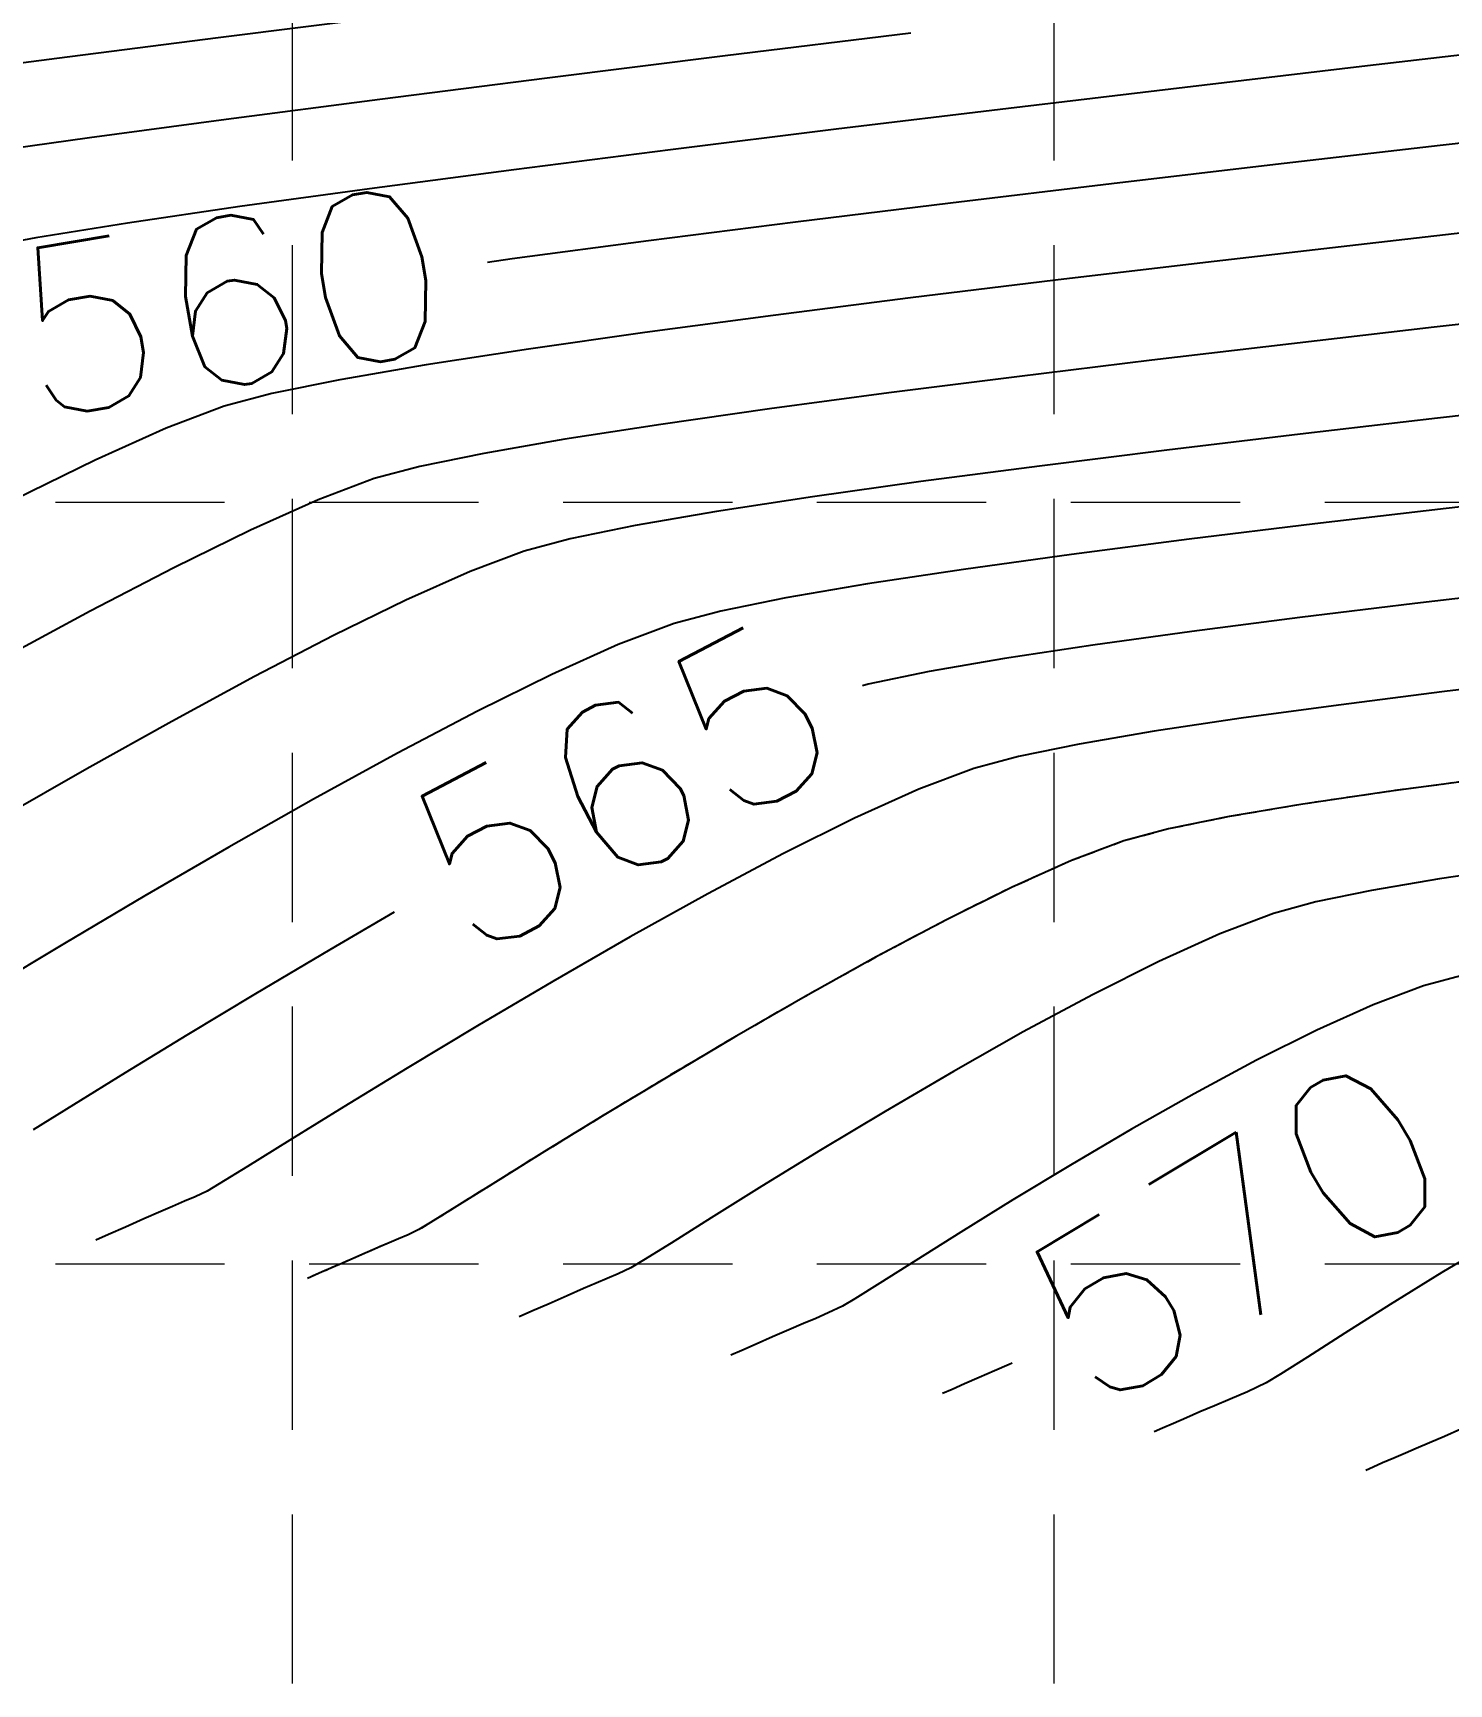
# Model space of a CAD drawing. Header units: inches. Extents: x 2547543 to 2548696, y 7125653 to 7126375.
# Drawn here: x 2548257.46 to 2548290.92, y 7125770.37 to 7125809.39 of the extents above; entities that cross this region are included whole.
import ezdxf

# ---------------------------------------------------------------- set-up
doc = ezdxf.new("R2010")
doc.units = ezdxf.units.IN
doc.header["$MEASUREMENT"] = 0
doc.linetypes.add('DASHED2', pattern=[0.375, 0.25, -0.125])
doc.linetypes.add('HIDDEN', pattern=[0.375, 0.25, -0.125])
for name, color, linetype in [('CONT-MJR', 6, 'Continuous'), ('CONT-MNR', 14, 'Continuous'), ('GRID', 254, 'HIDDEN'), ('V-100YR-LINE', 2, 'DASHED2')]:
    doc.layers.add(name, color=color, linetype=linetype)
doc.styles.add('L80', font='simplex', dxfattribs={"height": 3.2})

msp = doc.modelspace()

# ---------------------------------------------------------------- linework, layer by layer
at = {"layer": 'CONT-MJR', "color": 35, "extrusion": (0.1127588898716857, -0.9936223793549062, 0), "elevation": -6793018.602384618}
msp.add_lwpolyline([(3335540.62270815, 560), (3335536.742399313, 560)], dxfattribs=at)
at = {"layer": 'CONT-MJR', "color": 35}
for points, elevation in [([(2548290.71792592, 7125806.726902708), (2548286.8227714, 7125806.278607174)], 560), ([(2548286.8227714, 7125806.278607174), (2548282.945942242, 7125805.82444904)], 560), ([(2548282.945942242, 7125805.82444904), (2548279.145356628, 7125805.369321927)], 560), ([(2548275.478932742, 7125804.918119451), (2548272.004588765, 7125804.47573523)], 560), ([(2548268.78024288, 7125804.047062883), (2548268.202038629, 7125803.965764024)], 560), ([(2548284.843404313, 7125795.242496012), (2548282.502749537, 7125794.918032033)], 565), ([(2548278.635151357, 7125794.293481647), (2548277.197678305, 7125793.998227611)], 565), ([(2548277.197678305, 7125793.998227611), (2548277.058999876, 7125793.961047946)], 565), ([(2548265.995015862, 7125788.605198046), (2548264.470304335, 7125787.718943629)], 565), ([(2548264.470304335, 7125787.718943629), (2548262.71684654, 7125786.679356439)], 565), ([(2548280.531744444, 7125777.917579845), (2548280.181529282, 7125777.768581958)], 570), ([(2548280.603862164, 7125777.947594551), (2548280.531744444, 7125777.917579845)], 570), ([(2548279.179612155, 7125777.329974283), (2548278.953167499, 7125777.230843965)], 570), ([(2548279.475313383, 7125777.459422942), (2548279.179612155, 7125777.329974283)], 570)]:
    msp.add_lwpolyline(points, dxfattribs=dict(at, elevation=elevation))
at = {"layer": 'CONT-MJR', "color": 35, "extrusion": (0.122141949674156, -0.9925126417984791, 0), "elevation": -6761200.128919644}
msp.add_lwpolyline([(3399559.027405426, 560.0000000000009), (3399555.333322619, 560.0000000000009)], dxfattribs=at)
at = {"layer": 'CONT-MJR', "color": 35, "extrusion": (0.1317890175922377, -0.9912777889381327, 0), "elevation": -6727817.441069717}
msp.add_lwpolyline([(3465148.209733211, 560.0000000000009), (3465144.957016445, 560.0000000000009)], dxfattribs=at)
at = {"layer": 'CONT-MJR', "color": 35, "extrusion": (0.1160367909530108, -0.9932449159926908, 0), "elevation": -6781965.146439242}
msp.add_lwpolyline([(3357933.551146191, 565.0000000000009), (3357930.690603073, 565.0000000000009)], dxfattribs=at)
at = {"layer": 'CONT-MJR', "color": 35, "extrusion": (0.121147459157889, -0.99263452143253, 0), "elevation": -6764592.13411654}
msp.add_lwpolyline([(3392792.806738914, 565.0000000000009), (3392790.067462793, 565.0000000000009)], dxfattribs=at)
at = {"layer": 'CONT-MJR', "color": 35, "extrusion": (0.1279890416106956, -0.9917755820887989, 0), "elevation": -6741037.189613698}
msp.add_lwpolyline([(3439352.96110629, 565.0000000000009), (3439350.387696496, 565.0000000000009)], dxfattribs=at)
at = {"layer": 'CONT-MJR', "color": 35, "extrusion": (0.1504248257442844, -0.9886214502021499, 0), "elevation": -6661388.754284632}
msp.add_lwpolyline([(3591183.202227488, 565.0000000000009), (3591181.093908498, 565.0000000000009)], dxfattribs=at)
at = {"layer": 'CONT-MJR', "color": 35, "extrusion": (0.1698783289977655, -0.9854650441983861, 0), "elevation": -6589323.872014282}
msp.add_lwpolyline([(3721759.354748546, 565.0000000000009), (3721757.545177711, 565.0000000000009)], dxfattribs=at)
at = {"layer": 'CONT-MJR', "color": 35, "extrusion": (0.5159538349601007, -0.8566163903346499, 0), "elevation": -4789279.742322228}
msp.add_lwpolyline([(5859460.574451009, 565), (5859458.674893729, 565)], dxfattribs=at)
at = {"layer": 'CONT-MJR', "color": 35, "extrusion": (0.5207364195787081, -0.8537175067458485, 0), "elevation": -4756435.644809711}
msp.add_lwpolyline([(5886151.23572178, 565.0000000000009), (5886149.535195975, 565.0000000000009)], dxfattribs=at)
at = {"layer": 'CONT-MJR', "color": 35, "extrusion": (0.5244597658167742, -0.8514352318523203, 0), "elevation": -4730684.592096275}
msp.add_lwpolyline([(5906865.470281771, 565), (5906864.028964803, 565)], dxfattribs=at)
at = {"layer": 'CONT-MJR', "color": 35, "extrusion": (-0.5270078698738683, 0.8498604032963344, 0), "elevation": 4712969.476283386}
msp.add_lwpolyline([(-5921008.198119348, 565.0000000000009), (-5921007.076229114, 565.0000000000009)], dxfattribs=at)
at = {"layer": 'CONT-MJR', "color": 35, "extrusion": (-0.4010252116214894, 0.9160670170047276, 0), "elevation": 5505765.385234855}
msp.add_lwpolyline([(-5192011.564105522, 570.0000000000009), (-5192011.191077428, 570.0000000000009)], dxfattribs=at)
at = {"layer": 'CONT-MJR', "color": 35, "extrusion": (0.4010252061767293, -0.9160670193882715, 0), "elevation": -5505765.41609423}
msp.add_lwpolyline([(5192011.929274867, 570), (5192011.531381307, 570)], dxfattribs=at)
at = {"layer": 'CONT-MNR', "color": 35}
for points, elevation in [([(2548266.036937501, 7125809.804021376), (2548261.83414428, 7125809.271531427)], 557), ([(2548261.83414428, 7125809.271531427), (2548258.019473953, 7125808.785275035)], 557), ([(2548269.612979831, 7125808.323823143), (2548265.656194131, 7125807.82054075)], 558), ([(2548288.863816873, 7125808.594642276), (2548284.677874233, 7125808.102146747)], 559), ([(2548284.677874233, 7125808.102146747), (2548280.515332022, 7125807.605765918)], 559), ([(2548262.024254332, 7125807.34711327), (2548258.791798474, 7125806.911486465)], 558), ([(2548258.791798474, 7125806.911486465), (2548256.033464597, 7125806.521606093)], 558), ([(2548265.406697994, 7125805.706211241), (2548262.341805821, 7125805.284020146)], 559), ([(2548285.170895305, 7125803.967103148), (2548281.624744309, 7125803.546068193)], 561), ([(2548274.86115694, 7125800.502920439), (2548272.294710448, 7125800.137210558)], 562), ([(2548277.682603825, 7125800.879907187), (2548274.86115694, 7125800.502920439)], 562), ([(2548272.294710448, 7125800.137210558), (2548270.03040129, 7125799.786191084)], 562), ([(2548260.602533994, 7125800.046618907), (2548258.928713648, 7125799.295589584)], 561), ([(2548270.03040129, 7125799.786191084), (2548268.115366406, 7125799.453275565)], 562), ([(2548266.596742734, 7125799.141877544), (2548265.521667217, 7125798.855410566)], 562), ([(2548281.247796693, 7125799.153954417), (2548278.439842496, 7125798.784576925)], 563), ([(2548264.195592769, 7125798.354620125), (2548262.598360226, 7125797.640695539)], 562), ([(2548294.040524661, 7125798.513321668), (2548290.856711143, 7125798.150808366)], 564), ([(2548271.685528431, 7125797.745248084), (2548270.154189044, 7125797.432769467)], 563), ([(2548269.064690204, 7125797.142787908), (2548267.789907028, 7125796.66308128)], 563), ([(2548267.789907028, 7125796.66308128), (2548266.27077672, 7125795.986893043)], 563), ([(2548277.182492432, 7125796.366079994), (2548275.25320486, 7125796.036606457)], 564), ([(2548275.25320486, 7125796.036606457), (2548273.711298142, 7125795.723591805)], 564), ([(2548258.804868338, 7125795.720015719), (2548256.71583273, 7125794.586546378)], 562), ([(2548272.607713193, 7125795.430165252), (2548271.28875868, 7125794.931732038)], 564), ([(2548271.28875868, 7125794.931732038), (2548269.722824398, 7125794.229030252)], 564), ([(2548293.470456126, 7125794.137872696), (2548290.81612885, 7125793.821363907)], 566), ([(2548288.314861938, 7125793.505419469), (2548286.012064714, 7125793.19206102)], 566), ([(2548260.736778553, 7125793.118211457), (2548258.729735265, 7125791.994869553)], 563), ([(2548267.964568918, 7125793.360413987), (2548266.068650811, 7125792.36423734)], 564), ([(2548289.497561329, 7125791.46117998), (2548287.473837305, 7125791.162753579)], 567), ([(2548285.725376029, 7125790.867480843), (2548284.297812609, 7125790.576837003)], 567), ([(2548275.195170985, 7125789.993121662), (2548273.410389463, 7125789.045200493)], 566), ([(2548282.001338636, 7125789.827543596), (2548280.582809976, 7125789.191930178)], 567), ([(2548273.410389463, 7125789.045200493), (2548271.5739587, 7125788.024754537)], 566), ([(2548279.029040148, 7125788.421059908), (2548277.38787312, 7125787.550535662)], 567), ([(2548286.779805144, 7125788.579674628), (2548285.508465101, 7125788.09942015)], 568), ([(2548271.5739587, 7125788.024754537), (2548269.740464785, 7125786.97146544)], 566), ([(2548277.38787312, 7125787.550535662), (2548275.707152863, 7125786.61596032)], 567), ([(2548290.322828133, 7125786.86705197), (2548289.129746158, 7125786.418971372)], 569), ([(2548275.707152863, 7125786.61596032), (2548274.034723345, 7125785.652936755)], 567), ([(2548282.497324905, 7125786.658947858), (2548280.862236151, 7125785.778954351)], 568), ([(2548280.862236151, 7125785.778954351), (2548279.210609228, 7125784.845938811)], 568), ([(2548286.37414929, 7125785.108004626), (2548284.899624201, 7125784.315108802)], 569), ([(2548270.906112406, 7125783.783956472), (2548269.545618925, 7125782.949205507)], 567), ([(2548262.527561184, 7125782.601230646), (2548261.857996305, 7125782.184197375)], 566), ([(2548261.857996305, 7125782.184197375), (2548261.573470921, 7125782.012092515)], 566), ([(2548268.384792061, 7125782.22841783), (2548267.471475784, 7125781.657196316)], 567), ([(2548260.755013441, 7125781.65379768), (2548260.475659484, 7125781.531505341)], 566), ([(2548273.48583384, 7125781.385899406), (2548272.536851569, 7125780.789456015)], 568), ([(2548259.642567464, 7125781.166803965), (2548259.238389031, 7125780.989867412)], 566), ([(2548260.079917553, 7125781.358262021), (2548259.642567464, 7125781.166803965)], 566), ([(2548266.578750871, 7125781.105863294), (2548266.322543982, 7125780.98484385)], 567), ([(2548266.322543982, 7125780.98484385), (2548266.098391936, 7125780.887701626)], 567), ([(2548276.254342483, 7125779.135182424), (2548275.961283124, 7125779.008177389)], 569), ([(2548275.961283124, 7125779.008177389), (2548275.666134975, 7125778.885406345)], 569), ([(2548274.209983461, 7125778.251810498), (2548273.950416141, 7125778.138180124)], 569), ([(2548287.580385536, 7125778.093357859), (2548286.944519809, 7125777.686382486)], 571), ([(2548286.599870667, 7125777.480946403), (2548286.159197595, 7125777.27372603)], 571), ([(2548284.155426305, 7125776.410845865), (2548283.955918856, 7125776.323507804)], 571), ([(2548284.717020614, 7125776.656694117), (2548284.415951763, 7125776.524895683)], 571), ([(2548289.356590142, 7125775.590368422), (2548289.131240455, 7125775.491717446)], 572), ([(2548289.131240455, 7125775.491717446), (2548288.958670213, 7125775.416171644)], 572)]:
    msp.add_lwpolyline(points, dxfattribs=dict(at, elevation=elevation))
at = {"layer": 'CONT-MNR', "color": 35, "extrusion": (0.1221022216178186, -0.9925175300597935, 0), "elevation": -6761340.303793}
msp.add_lwpolyline([(3399287.944607625, 558), (3399283.529004628, 558)], dxfattribs=at)
at = {"layer": 'CONT-MNR', "color": 35, "extrusion": (0.1275299542732763, -0.9918347194785309, 0), "elevation": -6742645.32890089}
msp.add_lwpolyline([(3436204.846450101, 557), (3436201.47922509, 557)], dxfattribs=at)
at = {"layer": 'CONT-MNR', "color": 35, "extrusion": (0.1238761941558638, -0.992297681404859, 0), "elevation": -6755253.136526174}
msp.add_lwpolyline([(3411364.283642416, 558.0000000000009), (3411360.04399373, 558.0000000000009)], dxfattribs=at)
at = {"layer": 'CONT-MNR', "color": 35, "extrusion": (0.1156220790941434, -0.9932932773486126, 0), "elevation": -6783379.316164181}
msp.add_lwpolyline([(3355103.174057724, 559.0000000000009), (3355099.002111091, 559.0000000000009)], dxfattribs=at)
at = {"layer": 'CONT-MNR', "color": 35, "extrusion": (0.1292576266579764, -0.9916110456982351, 0), "elevation": -6736646.973557393}
msp.add_lwpolyline([(3447953.378959507, 558), (3447949.716293772, 558)], dxfattribs=at)
at = {"layer": 'CONT-MNR', "color": 35, "extrusion": (0.1203878818165576, -0.9927269301835842, 0), "elevation": -6767199.016035611}
msp.add_lwpolyline([(3387607.577122674, 559.0000000000009), (3387603.473511568, 559.0000000000009)], dxfattribs=at)
at = {"layer": 'CONT-MNR', "color": 35, "extrusion": (0.1229070090797168, -0.9924181916506158, 0), "elevation": -6758579.572143696}
msp.add_lwpolyline([(3404767.537348603, 559), (3404763.587792047, 559)], dxfattribs=at)
at = {"layer": 'CONT-MNR', "color": 35, "extrusion": (0.1261674099614441, -0.9920089640036631, 0), "elevation": -6747355.105087907}
msp.add_lwpolyline([(3426953.750431542, 559), (3426950.020544112, 559)], dxfattribs=at)
at = {"layer": 'CONT-MNR', "color": 35, "extrusion": (0.1304961891760444, -0.9914488108876475, 0), "elevation": -6732332.669456319}
msp.add_lwpolyline([(3456368.641397256, 559), (3456365.196766331, 559)], dxfattribs=at)
at = {"layer": 'CONT-MNR', "color": 35, "extrusion": (0.145141896472774, -0.9894108498941614, 0), "elevation": -6680489.433242833}
msp.add_lwpolyline([(3555531.302177783, 559.0000000000009), (3555528.624591836, 559.0000000000009)], dxfattribs=at)
at = {"layer": 'CONT-MNR', "color": 35, "extrusion": (0.1588412129292693, -0.9873041421341038, 0), "elevation": -6630568.028831163}
msp.add_lwpolyline([(3647778.842392046, 559), (3647776.646314481, 559)], dxfattribs=at)
at = {"layer": 'CONT-MNR', "color": 35, "extrusion": (0.1127480024562639, -0.9936236148271248, 0), "elevation": -6793053.041949414}
msp.add_lwpolyline([(3335463.781193329, 561), (3335460.125634843, 561)], dxfattribs=at)
at = {"layer": 'CONT-MNR', "color": 35, "extrusion": (0.1835271501857768, -0.9830146413684221, 0), "elevation": -6537095.759412399}
msp.add_lwpolyline([(3812753.057651094, 559.0000000000009), (3812751.407844705, 559.0000000000009)], dxfattribs=at)
at = {"layer": 'CONT-MNR', "color": 35, "extrusion": (0.1150176962560971, -0.9933634428284243, 0), "elevation": -6785415.271922077}
msp.add_lwpolyline([(3350970.526281129, 561.0000000000005), (3350966.886937941, 561.0000000000005)], dxfattribs=at)
at = {"layer": 'CONT-MNR', "color": 35, "extrusion": (0.1215672882653318, -0.9925831926966192, 0), "elevation": -6763165.147428723}
msp.add_lwpolyline([(3395646.12478583, 561.0000000000009), (3395642.674061681, 561.0000000000009)], dxfattribs=at)
at = {"layer": 'CONT-MNR', "color": 35, "extrusion": (0.1262729189740709, -0.9919955392711037, 0), "elevation": -6746986.388661331}
msp.add_lwpolyline([(3427676.567665342, 561.0000000000009), (3427673.289293877, 561.0000000000009)], dxfattribs=at)
at = {"layer": 'CONT-MNR', "color": 35, "extrusion": (0.1324333965951556, -0.9911919064773836, 0), "elevation": -6725561.269133558}
msp.add_lwpolyline([(3469523.760121922, 561.0000000000009), (3469520.706073353, 561.0000000000009)], dxfattribs=at)
at = {"layer": 'CONT-MNR', "color": 35, "extrusion": (0.1120440399985025, -0.9937032419695602, 0), "elevation": -6795412.207476026}
msp.add_lwpolyline([(3330651.710134397, 562.0000000000009), (3330648.299262208, 562.0000000000009)], dxfattribs=at)
at = {"layer": 'CONT-MNR', "color": 35, "extrusion": (0.140742888148341, -0.9900461804560753, 0), "elevation": -6696222.208009168}
msp.add_lwpolyline([(3525812.878714058, 561), (3525810.100878122, 561)], dxfattribs=at)
at = {"layer": 'CONT-MNR', "color": 35, "extrusion": (0.1143632989637296, -0.9934389945286689, 0), "elevation": -6787619.086655382}
msp.add_lwpolyline([(3346501.501174612, 562), (3346498.108838417, 562)], dxfattribs=at)
at = {"layer": 'CONT-MNR', "color": 35, "extrusion": (0.1524473561726262, -0.9883115923614255, 0), "elevation": -6654035.7418195}
msp.add_lwpolyline([(3604793.624200697, 561), (3604791.174322756, 561)], dxfattribs=at)
at = {"layer": 'CONT-MNR', "color": 35, "extrusion": (0.1173376203569969, -0.9930920817572544, 0), "elevation": -6777567.629767874}
msp.add_lwpolyline([(3366808.500926396, 562), (3366805.174320046, 562)], dxfattribs=at)
at = {"layer": 'CONT-MNR', "color": 35, "extrusion": (0.1700144108474604, -0.9854415762003302, 0), "elevation": -6588819.034924194}
msp.add_lwpolyline([(3722656.952890937, 561.0000000000005), (3722654.882429319, 561.0000000000005)], dxfattribs=at)
at = {"layer": 'CONT-MNR', "color": 35, "extrusion": (0.1211374527111199, -0.9926357426320398, 0), "elevation": -6764632.796056488}
msp.add_lwpolyline([(3392719.144347581, 562.0000000000005), (3392715.930644189, 562.0000000000005)], dxfattribs=at)
at = {"layer": 'CONT-MNR', "color": 35, "extrusion": (0.1990876115320634, -0.9799816952037719, 0), "elevation": -6475826.797142122}
msp.add_lwpolyline([(3915911.508457551, 561.0000000000009), (3915909.868208108, 561.0000000000009)], dxfattribs=at)
at = {"layer": 'CONT-MNR', "color": 35, "extrusion": (0.1260291730745763, -0.9920265357006024, 0), "elevation": -6747826.231883674}
msp.add_lwpolyline([(3426020.927524, 562), (3426017.873865423, 562)], dxfattribs=at)
at = {"layer": 'CONT-MNR', "color": 35, "extrusion": (0.3543224042679831, -0.9351233254676925, 0), "elevation": -5760596.012820886}
msp.add_lwpolyline([(4907770.005232364, 561), (4907768.533650812, 561)], dxfattribs=at)
at = {"layer": 'CONT-MNR', "color": 35, "extrusion": (0.2558703770909495, -0.9667110996193926, 0), "elevation": -6236565.749389661}
msp.add_lwpolyline([(4286715.579094718, 561.0000000000005), (4286714.417911013, 561.0000000000005)], dxfattribs=at)
at = {"layer": 'CONT-MNR', "color": 35, "extrusion": (0.1124353251818948, -0.9936590449702764, 0), "elevation": -6794098.017051563}
msp.add_lwpolyline([(3333327.050325013, 563.0000000000009), (3333323.729897127, 563.0000000000009)], dxfattribs=at)
at = {"layer": 'CONT-MNR', "color": 35, "extrusion": (0.1153156016769449, -0.9933289042456604, 0), "elevation": -6784405.718508415}
msp.add_lwpolyline([(3353006.710442088, 563.0000000000009), (3353003.438483985, 563.0000000000009)], dxfattribs=at)
at = {"layer": 'CONT-MNR', "color": 35, "extrusion": (0.1190693624567586, -0.9928859385267479, 0), "elevation": -6771683.572116725}
msp.add_lwpolyline([(3378623.182738724, 563.0000000000005), (3378620.008342701, 563.0000000000005)], dxfattribs=at)
at = {"layer": 'CONT-MNR', "color": 35, "extrusion": (0.2008732484102001, -0.9796172405961086, 0), "elevation": -6468677.103305278}
msp.add_lwpolyline([(3927709.863173375, 562), (3927708.312951912, 562)], dxfattribs=at)
at = {"layer": 'CONT-MNR', "color": 35, "extrusion": (0.1239622929578937, -0.9922869292319745, 0), "elevation": -6754946.574222751}
msp.add_lwpolyline([(3411959.604251707, 563.0000000000009), (3411956.576477213, 563.0000000000009)], dxfattribs=at)
at = {"layer": 'CONT-MNR', "color": 35, "extrusion": (0.441431438975895, -0.8972949819784298, 0), "elevation": -5269062.344732726}
msp.add_lwpolyline([(5432091.786422013, 561), (5432089.65406258, 561)], dxfattribs=at)
at = {"layer": 'CONT-MNR', "color": 35, "extrusion": (0.3532949858942702, -0.9355119737031523, 0), "elevation": -5765980.719904529}
msp.add_lwpolyline([(4901441.913802276, 562), (4901440.496317, 562)], dxfattribs=at)
at = {"layer": 'CONT-MNR', "color": 35, "extrusion": (0.1391702853283891, -0.9902684644487144, 0), "elevation": -6701809.182804445}
msp.add_lwpolyline([(3515179.227652852, 563), (3515176.64005899, 563)], dxfattribs=at)
at = {"layer": 'CONT-MNR', "color": 35, "extrusion": (0.1514841270576402, -0.9884596902502321, 0), "elevation": -6657541.156633555}
msp.add_lwpolyline([(3598313.338394636, 563), (3598311.04412175, 563)], dxfattribs=at)
at = {"layer": 'CONT-MNR', "color": 35, "extrusion": (0.1698693462583744, -0.9854665926360734, 0), "elevation": -6589362.378514004}
msp.add_lwpolyline([(3721693.172084781, 563), (3721691.219603378, 563)], dxfattribs=at)
at = {"layer": 'CONT-MNR', "color": 35, "extrusion": (0.1216784145799096, -0.9925695761130903, 0), "elevation": -6762778.474019288}
msp.add_lwpolyline([(3396408.673645167, 564), (3396405.682014226, 564)], dxfattribs=at)
at = {"layer": 'CONT-MNR', "color": 35, "extrusion": (0.1168031454371847, -0.9931550861854255, 0), "elevation": -6779374.289053349}
msp.add_lwpolyline([(3363163.663187379, 564), (3363160.539729434, 564)], dxfattribs=at)
at = {"layer": 'CONT-MNR', "color": 35, "extrusion": (0.4404835890487959, -0.8977606628599248, 0), "elevation": -5274792.958151996}
msp.add_lwpolyline([(5426526.839054046, 562.0000000000009), (5426524.817603517, 562.0000000000009)], dxfattribs=at)
at = {"layer": 'CONT-MNR', "color": 35, "extrusion": (0.2572059606986927, -0.966356607977129, 0), "elevation": -6230631.163135238}
msp.add_lwpolyline([(4295335.276851228, 563), (4295334.14942184, 563)], dxfattribs=at)
at = {"layer": 'CONT-MNR', "color": 35, "extrusion": (0.1281880241790605, -0.991749883013388, 0), "elevation": -6740349.167943321}
msp.add_lwpolyline([(3440703.029859302, 564.0000000000009), (3440700.220900405, 564.0000000000009)], dxfattribs=at)
at = {"layer": 'CONT-MNR', "color": 35, "extrusion": (0.1370604465669506, -0.9905626855413383, 0), "elevation": -6709280.005422565}
msp.add_lwpolyline([(3500897.988336042, 564.0000000000009), (3500895.412803389, 564.0000000000009)], dxfattribs=at)
at = {"layer": 'CONT-MNR', "color": 35, "extrusion": (0.4618230922708473, -0.8869720578718321, 0), "elevation": -5143536.932585929}
msp.add_lwpolyline([(5551093.601315085, 562.0000000000009), (5551091.370452115, 562.0000000000009)], dxfattribs=at)
at = {"layer": 'CONT-MNR', "color": 35, "extrusion": (0.1495968355186965, -0.9887470792891335, 0), "elevation": -6664396.142045346}
msp.add_lwpolyline([(3585600.499838464, 564), (3585598.208324728, 564)], dxfattribs=at)
at = {"layer": 'CONT-MNR', "color": 35, "extrusion": (0.4394545023880572, -0.8982648497691899, 0), "elevation": -5281004.975675925}
msp.add_lwpolyline([(5420481.148430043, 563), (5420479.239716942, 563)], dxfattribs=at)
at = {"layer": 'CONT-MNR', "color": 35, "extrusion": (0.2569572063271524, -0.9664227822834813, 0), "elevation": -6231734.035365234}
msp.add_lwpolyline([(4293734.332084723, 564.0000000000005), (4293733.190157019, 564.0000000000005)], dxfattribs=at)
at = {"layer": 'CONT-MNR', "color": 35, "extrusion": (0.4612810658675928, -0.8872540663598322, 0), "elevation": -5146924.530581162}
msp.add_lwpolyline([(5547952.470760547, 563), (5547950.3732983, 563)], dxfattribs=at)
at = {"layer": 'CONT-MNR', "color": 35, "extrusion": (0.4768114192139316, -0.8790056146050471, 0), "elevation": -5048572.340991355}
msp.add_lwpolyline([(5637597.252895595, 563.0000000000009), (5637595.024825212, 563.0000000000009)], dxfattribs=at)
at = {"layer": 'CONT-MNR', "color": 35, "extrusion": (0.4429204886216348, -0.8965608962915862, 0), "elevation": -5260027.589995676}
msp.add_lwpolyline([(5440839.24842746, 564), (5440837.287316412, 564)], dxfattribs=at)
at = {"layer": 'CONT-MNR', "color": 35, "extrusion": (0.1253179857081125, -0.992116627447631, 0), "elevation": -6750271.861862978}
msp.add_lwpolyline([(3421191.818518164, 566), (3421189.297376151, 566)], dxfattribs=at)
at = {"layer": 'CONT-MNR', "color": 35, "extrusion": (0.1482996255335966, -0.9889424761160759, 0), "elevation": -6669089.702306206}
msp.add_lwpolyline([(3576860.740635741, 566.0000000000009), (3576858.658696436, 566.0000000000009)], dxfattribs=at)
at = {"layer": 'CONT-MNR', "color": 35, "extrusion": (0.1682908424573384, -0.9857373850803263, 0), "elevation": -6595307.590122656}
msp.add_lwpolyline([(3711144.447925569, 566.0000000000009), (3711142.652690954, 566.0000000000009)], dxfattribs=at)
at = {"layer": 'CONT-MNR', "color": 35, "extrusion": (0.4808896830186554, -0.8767811088100708, 0), "elevation": -5022325.268265668}
msp.add_lwpolyline([(5660991.580509586, 564), (5660989.323478565, 564)], dxfattribs=at)
at = {"layer": 'CONT-MNR', "color": 35, "extrusion": (0.2003711836348526, -0.9797200563266878, 0), "elevation": -6470679.591667609}
msp.add_lwpolyline([(3924406.658200426, 566), (3924405.193565493, 566)], dxfattribs=at)
at = {"layer": 'CONT-MNR', "color": 35, "extrusion": (-0.4973698876850108, 0.8675385840550263, 0), "elevation": 4914472.339298997}
msp.add_lwpolyline([(-5754867.134355413, 563), (-5754864.821314028, 563)], dxfattribs=at)
at = {"layer": 'CONT-MNR', "color": 35, "extrusion": (0.3535705198751711, -0.9354078722542383, 0), "elevation": -5764525.361338654}
msp.add_lwpolyline([(4903150.869949827, 566.0000000000009), (4903149.477704499, 566.0000000000009)], dxfattribs=at)
at = {"layer": 'CONT-MNR', "color": 35, "extrusion": (-0.2589544653060735, 0.9658895303801807, 0), "elevation": 6222839.487671236}
msp.add_lwpolyline([(-4306613.427275211, 566.0000000000005), (-4306612.335198732, 566.0000000000005)], dxfattribs=at)
at = {"layer": 'CONT-MNR', "color": 35, "extrusion": (0.1320158805290831, -0.9912476014034692, 0), "elevation": -6727009.012132405}
msp.add_lwpolyline([(3466705.759601647, 567.0000000000009), (3466703.486353616, 567.0000000000009)], dxfattribs=at)
at = {"layer": 'CONT-MNR', "color": 35, "extrusion": (-0.4926132873617661, 0.8702483261199842, 0), "elevation": 4945899.182396264}
msp.add_lwpolyline([(-5727882.025528296, 564.0000000000009), (-5727879.718982467, 564.0000000000009)], dxfattribs=at)
at = {"layer": 'CONT-MNR', "color": 35, "extrusion": (-0.410789508968702, 0.9117302119164709, 0), "elevation": 5449993.376776876}
msp.add_lwpolyline([(-5250542.794351708, 566.0000000000009), (-5250541.129687382, 566.0000000000009)], dxfattribs=at)
at = {"layer": 'CONT-MNR', "color": 35, "extrusion": (0.1665179920181522, -0.9860384162568122, 0), "elevation": -6601968.119469933}
msp.add_lwpolyline([(3699281.780832028, 567.0000000000005), (3699280.007613818, 567.0000000000005)], dxfattribs=at)
at = {"layer": 'CONT-MNR', "color": 35, "extrusion": (-0.4456947842045041, 0.8951849860966731, 0), "elevation": 5243147.252715008}
msp.add_lwpolyline([(-5457107.003513653, 566.0000000000009), (-5457105.128430611, 566.0000000000009)], dxfattribs=at)
at = {"layer": 'CONT-MNR', "color": 35, "extrusion": (0.2590207279869455, -0.9658717629546444, 0), "elevation": -6222541.452958025}
msp.add_lwpolyline([(4307043.309932739, 567), (4307042.211411702, 567)], dxfattribs=at)
at = {"layer": 'CONT-MNR', "color": 35, "extrusion": (0.5016460591375232, -0.8650729630220753, 0), "elevation": -4886002.761233024}
msp.add_lwpolyline([(5779057.17351732, 564.0000000000009), (5779054.883589599, 564.0000000000009)], dxfattribs=at)
at = {"layer": 'CONT-MNR', "color": 35, "extrusion": (0.3520945455173414, -0.9359644389702725, 0), "elevation": -5772249.685045568}
msp.add_lwpolyline([(4894054.384470457, 567.0000000000009), (4894053.064502016, 567.0000000000009)], dxfattribs=at)
at = {"layer": 'CONT-MNR', "color": 35, "extrusion": (0.146886589227429, -0.9891533399352866, 0), "elevation": -6674188.650559454}
msp.add_lwpolyline([(3567335.015159362, 568.0000000000009), (3567333.153135037, 568.0000000000009)], dxfattribs=at)
at = {"layer": 'CONT-MNR', "color": 35, "extrusion": (0.4444372992834084, -0.8958099614347176, 0), "elevation": -5250802.001174484}
msp.add_lwpolyline([(5449741.634336194, 567), (5449739.899850206, 567)], dxfattribs=at)
at = {"layer": 'CONT-MNR', "color": 35, "extrusion": (0.1682869781262136, -0.9857380448137059, 0), "elevation": -6595317.564873876}
msp.add_lwpolyline([(3711124.652605883, 568.0000000000009), (3711123.02930002, 568.0000000000009)], dxfattribs=at)
at = {"layer": 'CONT-MNR', "color": 35, "extrusion": (0.5087830619906253, -0.860894764667229, 0), "elevation": -4838042.86176689}
msp.add_lwpolyline([(5819264.523805732, 564), (5819262.316819495, 564)], dxfattribs=at)
at = {"layer": 'CONT-MNR', "color": 35, "extrusion": (0.261035141485314, -0.965329298690215, 0), "elevation": -6213540.092120465}
msp.add_lwpolyline([(4320018.153561194, 568.0000000000009), (4320017.120100648, 568.0000000000009)], dxfattribs=at)
at = {"layer": 'CONT-MNR', "color": 35, "extrusion": (0.2019572868081653, -0.9793943303415048, 0), "elevation": -6464311.912819155}
msp.add_lwpolyline([(3934884.930200517, 568.0000000000009), (3934883.583699902, 568.0000000000009)], dxfattribs=at)
at = {"layer": 'CONT-MNR', "color": 35, "extrusion": (0.4121402516059495, -0.9111204163041154, 0), "elevation": -5442199.989015996}
msp.add_lwpolyline([(5258619.053520169, 568), (5258617.467620777, 568)], dxfattribs=at)
at = {"layer": 'CONT-MNR', "color": 35, "extrusion": (0.5145155949410453, -0.857481021692295, 0), "elevation": -4799109.279374951}
msp.add_lwpolyline([(5851412.032053986, 564.0000000000005), (5851409.974454317, 564.0000000000005)], dxfattribs=at)
at = {"layer": 'CONT-MNR', "color": 35, "extrusion": (0.4489297932889173, -0.8935670320113484, 0), "elevation": -5223368.100816265}
msp.add_lwpolyline([(5476040.912428171, 568), (5476039.159683469, 568)], dxfattribs=at)
at = {"layer": 'CONT-MNR', "color": 35, "extrusion": (0.5076549522026864, -0.8615604735037977, 0), "elevation": -4845654.643927755}
msp.add_lwpolyline([(5812929.528616054, 566), (5812927.467273843, 566)], dxfattribs=at)
at = {"layer": 'CONT-MNR', "color": 35, "extrusion": (0.2608351790118736, -0.9653833484113158, 0), "elevation": -6214432.223250911}
msp.add_lwpolyline([(4318733.974034131, 569), (4318732.937643936, 569)], dxfattribs=at)
at = {"layer": 'CONT-MNR', "color": 35, "extrusion": (-0.4098591279436086, 0.9121488339307927, 0), "elevation": 5455338.212438681}
msp.add_lwpolyline([(-5244987.56580849, 569.0000000000009), (-5244986.106736023, 569.0000000000009)], dxfattribs=at)
at = {"layer": 'CONT-MNR', "color": 35, "extrusion": (0.5151066968266164, -0.8571260647561549, 0), "elevation": -4795066.95438329}
msp.add_lwpolyline([(5854726.942478756, 566), (5854725.001268463, 566)], dxfattribs=at)
at = {"layer": 'CONT-MNR', "color": 35, "extrusion": (0.4475147458918791, -0.8942765524206294, 0), "elevation": -5232026.810489485}
msp.add_lwpolyline([(5467768.258281142, 569.0000000000005), (5467766.665143522, 569.0000000000005)], dxfattribs=at)
at = {"layer": 'CONT-MNR', "color": 35, "extrusion": (0.5090393729077477, -0.8607432351344314, 0), "elevation": -4836299.979150631}
msp.add_lwpolyline([(5820715.096902793, 567), (5820713.219113063, 567)], dxfattribs=at)
at = {"layer": 'CONT-MNR', "color": 35, "extrusion": (-0.5209490209124553, 0.8535877913901736, 0), "elevation": 4754966.181785842}
msp.add_lwpolyline([(-5887339.683385843, 566.0000000000009), (-5887337.929416507, 566.0000000000009)], dxfattribs=at)
at = {"layer": 'CONT-MNR', "color": 35, "extrusion": (0.5168752569334149, -0.8560607272676493, 0), "elevation": -4782965.469113005}
msp.add_lwpolyline([(5864617.735945166, 567.0000000000009), (5864615.969346041, 567.0000000000009)], dxfattribs=at)
at = {"layer": 'CONT-MNR', "color": 35, "extrusion": (0.5052133211528408, -0.862994496001983, 0), "elevation": -4862088.498522904}
msp.add_lwpolyline([(5799192.360869374, 568), (5799190.48854064, 568)], dxfattribs=at)
at = {"layer": 'CONT-MNR', "color": 35, "extrusion": (0.4925582094788576, -0.8702795012379538, 0), "elevation": -4946245.372281218}
msp.add_lwpolyline([(5727583.674839678, 569.0000000000005), (5727581.973834823, 569.0000000000005)], dxfattribs=at)
at = {"layer": 'CONT-MNR', "color": 35, "extrusion": (0.5253954457548478, -0.8508581700730532, 0), "elevation": -4724184.821920124}
msp.add_lwpolyline([(5912066.394536911, 566), (5912064.895008978, 566)], dxfattribs=at)
at = {"layer": 'CONT-MNR', "color": 35, "extrusion": (0.515378786327476, -0.8569624884460333, 0), "elevation": -4793201.289050717}
msp.add_lwpolyline([(5856256.16691171, 568), (5856254.384294404, 568)], dxfattribs=at)
at = {"layer": 'CONT-MNR', "color": 35, "extrusion": (0.5067785422083583, -0.8620762780387657, 0), "elevation": -4851553.541836973}
msp.add_lwpolyline([(5808008.848176808, 569), (5808007.175262984, 569)], dxfattribs=at)
at = {"layer": 'CONT-MNR', "color": 35, "extrusion": (0.5283303079015226, -0.8490389188680826, 0), "elevation": -4703742.430037551}
msp.add_lwpolyline([(5928342.154963939, 566.0000000000009), (5928340.977140097, 566.0000000000009)], dxfattribs=at)
at = {"layer": 'CONT-MNR', "color": 35, "extrusion": (0.5275078502118918, -0.8495501562384815, 0), "elevation": -4709477.828049174}
msp.add_lwpolyline([(5923789.235230273, 567), (5923787.868828472, 567)], dxfattribs=at)
at = {"layer": 'CONT-MNR', "color": 35, "extrusion": (0.5231185523999295, -0.8522599252194146, 0), "elevation": -4739968.783394159}
msp.add_lwpolyline([(5899422.848327946, 568), (5899421.220764345, 568)], dxfattribs=at)
at = {"layer": 'CONT-MNR', "color": 35, "extrusion": (0.5176130401346838, -0.855614831967358, 0), "elevation": -4777901.325863559}
msp.add_lwpolyline([(5868745.865815661, 569), (5868744.276298933, 569)], dxfattribs=at)
at = {"layer": 'CONT-MNR', "color": 35, "extrusion": (0.3903459165739677, -0.9206682711020452, 0), "elevation": -5565777.89536739}
msp.add_lwpolyline([(5127622.905751983, 566), (5127622.594593035, 566)], dxfattribs=at)
at = {"layer": 'CONT-MNR', "color": 35, "extrusion": (0.3887900724380838, -0.9213263697374506, 0), "elevation": -5574432.059627984}
msp.add_lwpolyline([(5118213.578768915, 566), (5118213.30707742, 566)], dxfattribs=at)
at = {"layer": 'CONT-MNR', "color": 35, "extrusion": (-0.4222504735929867, 0.9064791986308889, 0), "elevation": 5383368.51170312}
msp.add_lwpolyline([(-5318810.938348261, 566.0000000000009), (-5318810.62762213, 566.0000000000009)], dxfattribs=at)
at = {"layer": 'CONT-MNR', "color": 35, "extrusion": (0.5287682031128533, -0.8487662737036648, 0), "elevation": -4700676.921992288}
msp.add_lwpolyline([(5930776.617156044, 568), (5930775.210146083, 568)], dxfattribs=at)
at = {"layer": 'CONT-MNR', "color": 35, "extrusion": (0.5258076848508395, -0.8506034790381476, 0), "elevation": -4721309.264039526}
msp.add_lwpolyline([(5914367.192994936, 569.0000000000009), (5914365.742431916, 569.0000000000009)], dxfattribs=at)
at = {"layer": 'CONT-MNR', "color": 35, "extrusion": (0.4010252105846911, -0.9160670174586052, 0), "elevation": -5505776.740751723}
msp.add_lwpolyline([(5191995.412897463, 566.0000000000009), (5191994.980896397, 566.0000000000009)], dxfattribs=at)
at = {"layer": 'CONT-MNR', "color": 35, "extrusion": (0.5298275970010856, -0.8481053693121247, 0), "elevation": -4693271.253085999}
msp.add_lwpolyline([(5936635.097188784, 567), (5936634.368550876, 567)], dxfattribs=at)
at = {"layer": 'CONT-MNR', "color": 35, "extrusion": (0.4010252077710813, -0.9160670186903146, 0), "elevation": -5505776.756698421}
msp.add_lwpolyline([(5191994.045353892, 566), (5191993.721985672, 566)], dxfattribs=at)
at = {"layer": 'CONT-MNR', "color": 35, "extrusion": (-0.5154646063617498, 0.8569108702708389, 0), "elevation": 4792618.059864199}
msp.add_lwpolyline([(-5856725.605077162, 567.0000000000009), (-5856725.28443332, 567.0000000000009)], dxfattribs=at)
at = {"layer": 'CONT-MNR', "color": 35, "extrusion": (0.5316428575258701, -0.846968636988246, 0), "elevation": -4680538.525237066}
msp.add_lwpolyline([(5946683.312211042, 569.0000000000005), (5946682.056321666, 569.0000000000005)], dxfattribs=at)
at = {"layer": 'CONT-MNR', "color": 35, "extrusion": (0.4010252080027247, -0.9160670185889084, 0), "elevation": -5505773.917975402}
msp.add_lwpolyline([(5191999.761808747, 567), (5191999.35066756, 567)], dxfattribs=at)
at = {"layer": 'CONT-MNR', "color": 35, "extrusion": (0.3922722154437854, -0.9198491773061629, 0), "elevation": -5555029.70143785}
msp.add_lwpolyline([(5139266.085257197, 567.0000000000009), (5139265.801515203, 567.0000000000009)], dxfattribs=at)
at = {"layer": 'CONT-MNR', "color": 35, "extrusion": (0.3840626155410647, -0.9233070493306961, 0), "elevation": -5600589.982757825}
msp.add_lwpolyline([(5089578.097718921, 567.0000000000009), (5089577.853217704, 567.0000000000009)], dxfattribs=at)
at = {"layer": 'CONT-MNR', "color": 35, "extrusion": (0.531565300007933, -0.8470173149513982, 0), "elevation": -4681086.455663809}
msp.add_lwpolyline([(5946248.765066356, 568.0000000000005), (5946247.996031026, 568.0000000000005)], dxfattribs=at)
at = {"layer": 'CONT-MNR', "color": 35, "extrusion": (0.5094981791285088, -0.8604717342625114, 0), "elevation": -4833182.85438506}
msp.add_lwpolyline([(5823305.685891211, 571.0000000000009), (5823304.149277646, 571.0000000000009)], dxfattribs=at)
at = {"layer": 'CONT-MNR', "color": 35, "extrusion": (0.4010252101856934, -0.9160670176332737, 0), "elevation": -5505773.905602978}
msp.add_lwpolyline([(5191998.84333109, 567), (5191998.333813375, 567)], dxfattribs=at)
at = {"layer": 'CONT-MNR', "color": 35, "extrusion": (0.4010252090747085, -0.9160670181196278, 0), "elevation": -5505773.911899712}
msp.add_lwpolyline([(5191999.357110431, 567), (5191998.836653814, 567)], dxfattribs=at)
at = {"layer": 'CONT-MNR', "color": 35, "extrusion": (-0.514848583598638, 0.8572811300655557, 0), "elevation": 4796822.886478133}
msp.add_lwpolyline([(-5853283.337705579, 568), (-5853282.986088706, 568)], dxfattribs=at)
at = {"layer": 'CONT-MNR', "color": 35, "extrusion": (0.534774630139442, -0.8449947307286733, 0), "elevation": -4658492.274495063}
msp.add_lwpolyline([(5963968.317628476, 569), (5963967.312238803, 569)], dxfattribs=at)
at = {"layer": 'CONT-MNR', "color": 35, "extrusion": (0.4010252073625122, -0.9160670188691733, 0), "elevation": -5505773.921603939}
msp.add_lwpolyline([(5191998.316845406, 567.0000000000009), (5191997.938520927, 567.0000000000009)], dxfattribs=at)
at = {"layer": 'CONT-MNR', "color": 35, "extrusion": (-0.3922722132492171, 0.9198491782420426, 0), "elevation": 5555026.915125351}
msp.add_lwpolyline([(-5139270.201967696, 568.0000000000009), (-5139269.874612674, 568.0000000000009)], dxfattribs=at)
at = {"layer": 'CONT-MNR', "color": 35, "extrusion": (0.3840626199836716, -0.923307047482731, 0), "elevation": -5600587.196595786}
msp.add_lwpolyline([(5089582.316977827, 568.0000000000009), (5089582.034895151, 568.0000000000009)], dxfattribs=at)
at = {"layer": 'CONT-MNR', "color": 35, "extrusion": (0.3976407653232605, -0.9175411825924391, 0), "elevation": -5524900.117770215}
msp.add_lwpolyline([(5171644.488153416, 568), (5171644.20630699, 568)], dxfattribs=at)
at = {"layer": 'CONT-MNR', "color": 35, "extrusion": (-0.4271011185283638, 0.9042038678040594, 0), "elevation": 5354788.373777104}
msp.add_lwpolyline([(-5347585.716146827, 568.0000000000009), (-5347585.389243128, 568.0000000000009)], dxfattribs=at)
at = {"layer": 'CONT-MNR', "color": 35, "extrusion": (-0.5330882403924408, 0.8460596479890122, 0), "elevation": 4670378.029436511}
msp.add_lwpolyline([(-5954664.174841425, 569), (-5954663.475831449, 569)], dxfattribs=at)
at = {"layer": 'CONT-MNR', "color": 35, "extrusion": (0.5247066319262726, -0.8512831200091935, 0), "elevation": -4728951.250164654}
msp.add_lwpolyline([(5908260.978704486, 571.0000000000005), (5908259.54275006, 571.0000000000005)], dxfattribs=at)
at = {"layer": 'CONT-MNR', "color": 35, "extrusion": (0.4010252064505431, -0.9160670192684044, 0), "elevation": -5505771.089362582}
msp.add_lwpolyline([(5192003.393904803, 568.0000000000005), (5192002.923849909, 568.0000000000005)], dxfattribs=at)
at = {"layer": 'CONT-MNR', "color": 35, "extrusion": (0.4010252095119075, -0.9160670179282359, 0), "elevation": -5505771.072011653}
msp.add_lwpolyline([(5192003.830359531, 568), (5192003.412304301, 568)], dxfattribs=at)
at = {"layer": 'CONT-MNR', "color": 35, "extrusion": (-0.5124365414971096, 0.8587250962551877, 0), "elevation": 4813255.467417842}
msp.add_lwpolyline([(-5839779.092878139, 569.0000000000009), (-5839778.756024832, 569.0000000000009)], dxfattribs=at)
at = {"layer": 'CONT-MNR', "color": 35, "extrusion": (0.4010252094969957, -0.9160670179347639, 0), "elevation": -5505771.072096174}
msp.add_lwpolyline([(5192002.501177602, 568.0000000000009), (5192002.170340508, 568.0000000000009)], dxfattribs=at)
at = {"layer": 'CONT-MNR', "color": 35, "extrusion": (0.4010252078144355, -0.9160670186713354, 0), "elevation": -5505771.081632437}
msp.add_lwpolyline([(5192002.932047212, 568), (5192002.491065029, 568)], dxfattribs=at)
at = {"layer": 'CONT-MNR', "color": 35, "extrusion": (0.4271011165953341, -0.9042038687171267, 0), "elevation": -5354785.428032679}
msp.add_lwpolyline([(5347589.843441203, 569), (5347589.47298461, 569)], dxfattribs=at)
at = {"layer": 'CONT-MNR', "color": 35, "extrusion": (-0.5352282912053355, 0.8447074501230688, 0), "elevation": 4655282.243319609}
msp.add_lwpolyline([(-5966477.854309373, 571.0000000000009), (-5966476.581983625, 571.0000000000009)], dxfattribs=at)
at = {"layer": 'CONT-MNR', "color": 35, "extrusion": (0.4010252087303756, -0.916067018270366, 0), "elevation": -5505768.239031017}
msp.add_lwpolyline([(5192007.8851426, 569.0000000000009), (5192007.460173324, 569.0000000000009)], dxfattribs=at)
at = {"layer": 'CONT-MNR', "color": 35, "extrusion": (-0.392272213694867, 0.919849178051994, 0), "elevation": 5555024.114061755}
msp.add_lwpolyline([(-5139274.334622646, 569.0000000000009), (-5139273.963654598, 569.0000000000009)], dxfattribs=at)
at = {"layer": 'CONT-MNR', "color": 35, "extrusion": (-0.5409417351552936, 0.8410600687032885, 0), "elevation": 4614732.307355512}
msp.add_lwpolyline([(-5997894.738970924, 571.0000000000005), (-5997893.693587378, 571.0000000000005)], dxfattribs=at)
at = {"layer": 'CONT-MNR', "color": 35, "extrusion": (0.4010252108657195, -0.9160670173355797, 0), "elevation": -5505768.226928491}
msp.add_lwpolyline([(5192007.053354044, 569), (5192006.680907393, 569)], dxfattribs=at)
at = {"layer": 'CONT-MNR', "color": 35, "extrusion": (0.4010252083754805, -0.9160670184257277, 0), "elevation": -5505768.241042458}
msp.add_lwpolyline([(5192007.458040325, 569), (5192007.038387148, 569)], dxfattribs=at)
at = {"layer": 'CONT-MNR', "color": 35, "extrusion": (0.5120133701477965, -0.8589774786278715, 0), "elevation": -4816125.563744358}
msp.add_lwpolyline([(5837414.542552614, 571), (5837414.141320741, 571)], dxfattribs=at)
at = {"layer": 'CONT-MNR', "color": 35, "extrusion": (0.3844751556515996, -0.9231353393119984, 0), "elevation": -5598304.097215298}
msp.add_lwpolyline([(5092096.891221268, 571.0000000000009), (5092096.486591832, 571.0000000000009)], dxfattribs=at)
at = {"layer": 'CONT-MNR', "color": 35, "extrusion": (-0.3980151003339794, 0.9173788638867436, 0), "elevation": 5522781.088348042}
msp.add_lwpolyline([(-5173910.81814266, 571), (-5173910.374626535, 571)], dxfattribs=at)
at = {"layer": 'CONT-MNR', "color": 35, "extrusion": (-0.401025208765598, 0.9160670182549465, 0), "elevation": 5505762.564011107}
msp.add_lwpolyline([(-5192016.004314788, 571), (-5192015.653753506, 571)], dxfattribs=at)
at = {"layer": 'CONT-MNR', "color": 35, "extrusion": (0.3901793603467565, -0.9207388700165732, 0), "elevation": -5566691.450146295}
msp.add_lwpolyline([(5126636.489212649, 571.0000000000009), (5126636.119249659, 571.0000000000009)], dxfattribs=at)
at = {"layer": 'CONT-MNR', "color": 35, "extrusion": (-0.4010252115030835, 0.9160670170565619, 0), "elevation": 5505762.548495797}
msp.add_lwpolyline([(-5192015.341552652, 571.0000000000009), (-5192015.057157021, 571.0000000000009)], dxfattribs=at)
at = {"layer": 'CONT-MNR', "color": 35, "extrusion": (0.4045812240530561, -0.9145020684196021, 0), "elevation": -5485546.468466197}
msp.add_lwpolyline([(5213372.911854047, 572.0000000000005), (5213372.491482064, 572.0000000000005)], dxfattribs=at)
at = {"layer": 'CONT-MNR', "color": 35, "extrusion": (0.3902930830452798, -0.9206906697295298, 0), "elevation": -5566055.39802896}
msp.add_lwpolyline([(5127328.025630465, 572.0000000000005), (5127327.746105579, 572.0000000000005)], dxfattribs=at)
at = {"layer": 'CONT-MNR', "color": 35, "extrusion": (0.3833365980960291, -0.9236087118256106, 0), "elevation": -5604575.854264442}
msp.add_lwpolyline([(5085194.03027155, 572.0000000000009), (5085193.690523394, 572.0000000000009)], dxfattribs=at)
at = {"layer": 'CONT-MNR', "color": 35, "extrusion": (0.3893852993174888, -0.9210749636568295, 0), "elevation": -5571107.084553871}
msp.add_lwpolyline([(5121839.381030757, 572), (5121838.994360037, 572)], dxfattribs=at)
at = {"layer": 'CONT-MNR', "color": 35, "extrusion": (0.4010252133179275, -0.9160670162620805, 0), "elevation": -5505759.700799601}
msp.add_lwpolyline([(5192019.787926514, 572.0000000000009), (5192019.503647127, 572.0000000000009)], dxfattribs=at)
at = {"layer": 'CONT-MNR', "color": 35, "extrusion": (0.4010252064437019, -0.9160670192713994, 0), "elevation": -5505759.739760851}
msp.add_lwpolyline([(5192020.049839946, 572.0000000000009), (5192019.74661094, 572.0000000000009)], dxfattribs=at)
at = {"layer": 'GRID', "color": 252, "linetype": 'HIDDEN', "lineweight": 0, "ltscale": 16}
for p, q in [((2548263.583313592, 7126356.376313465), (2548263.583313592, 7125726.296813901)), ((2548281.583313592, 7126356.376313465), (2548281.583313592, 7125726.296813901)), ((2547561.986892405, 7125798.2968139), (2548677.986892388, 7125798.2968139)), ((2547561.986892405, 7125780.2968139), (2548677.986892388, 7125780.2968139))]:
    msp.add_line(p, q, dxfattribs=at)
at = {"layer": 'V-100YR-LINE', "color": 5}
for p, q in [((2548291.750912989, 7125791.761284821, 567), (2548289.497561329, 7125791.46117998, 567)), ((2548287.473837305, 7125791.162753579, 567), (2548285.725376029, 7125790.867480843, 567)), ((2548289.497561329, 7125791.46117998, 567), (2548287.473837305, 7125791.162753579, 567)), ((2548285.725376029, 7125790.867480843, 567), (2548284.297812609, 7125790.576837003, 567)), ((2548284.297812609, 7125790.576837003, 567), (2548283.236782157, 7125790.292297284, 567)), ((2548283.236782157, 7125790.292297284, 567), (2548282.001338636, 7125789.827543596, 567)), ((2548282.001338636, 7125789.827543596, 567), (2548280.582809976, 7125789.191930178, 567)), ((2548280.582809976, 7125789.191930178, 567), (2548279.029040148, 7125788.421059908, 567)), ((2548279.029040148, 7125788.421059908, 567), (2548277.38787312, 7125787.550535662, 567)), ((2548277.38787312, 7125787.550535662, 567), (2548275.707152863, 7125786.61596032, 567)), ((2548275.707152863, 7125786.61596032, 567), (2548274.034723345, 7125785.652936755, 567)), ((2548274.034723345, 7125785.652936755, 567), (2548272.418428537, 7125784.697067847, 567)), ((2548272.418428537, 7125784.697067847, 567), (2548270.906112406, 7125783.783956472, 567)), ((2548270.906112406, 7125783.783956472, 567), (2548269.545618925, 7125782.949205507, 567)), ((2548269.545618925, 7125782.949205507, 567), (2548268.384792061, 7125782.22841783, 567)), ((2548268.384792061, 7125782.22841783, 567), (2548267.471475784, 7125781.657196316, 567)), ((2548267.471475784, 7125781.657196316, 567), (2548266.853514064, 7125781.271143845, 567)), ((2548266.578750871, 7125781.105863294, 567), (2548266.322543982, 7125780.98484385, 567)), ((2548266.853514064, 7125781.271143845, 567), (2548266.578750871, 7125781.105863294, 567)), ((2548265.611642401, 7125780.682493749, 567), (2548265.235009519, 7125780.517615769, 567)), ((2548265.87264224, 7125780.79379785, 567), (2548265.611642401, 7125780.682493749, 567)), ((2548266.098391936, 7125780.887701626, 567), (2548265.87264224, 7125780.79379785, 567)), ((2548266.322543982, 7125780.98484385, 567), (2548266.098391936, 7125780.887701626, 567)), ((2548264.758236377, 7125780.308899545, 567), (2548264.291484004, 7125780.104570096, 567)), ((2548265.235009519, 7125780.517615769, 567), (2548264.758236377, 7125780.308899545, 567)), ((2548264.291484004, 7125780.104570096, 567), (2548263.944913426, 7125779.952852444, 567))]:
    msp.add_line(p, q, dxfattribs=at)

# ---------------------------------------------------------------- texts
at = {"layer": 'CONT-MJR', "color": 35, "char_height": 4, "width": 15.04761904761904, "attachment_point": 1, "style": 'L80'}
for s, insert, rotation in [('\\Fsimplex.shx;\\W1.0000000000;\\T1.0000000000;\\o\\l560', (2548256.723215964, 7125804.168788858, 560), 9.559309658280991), ('\\Fsimplex.shx;\\W1.0000000000;\\T1.0000000000;\\o\\l565', (2548265.893967762, 7125790.950183275, 565), 27.684338973883914), ('\\Fsimplex.shx;\\W1.0000000000;\\T1.0000000000;\\o\\l570', (2548280.453495918, 7125780.140214214, 570), 30.988476935563845)]:
    msp.add_mtext(s, dxfattribs=dict(at, insert=insert, rotation=rotation))

doc.saveas('drawing.dxf')
